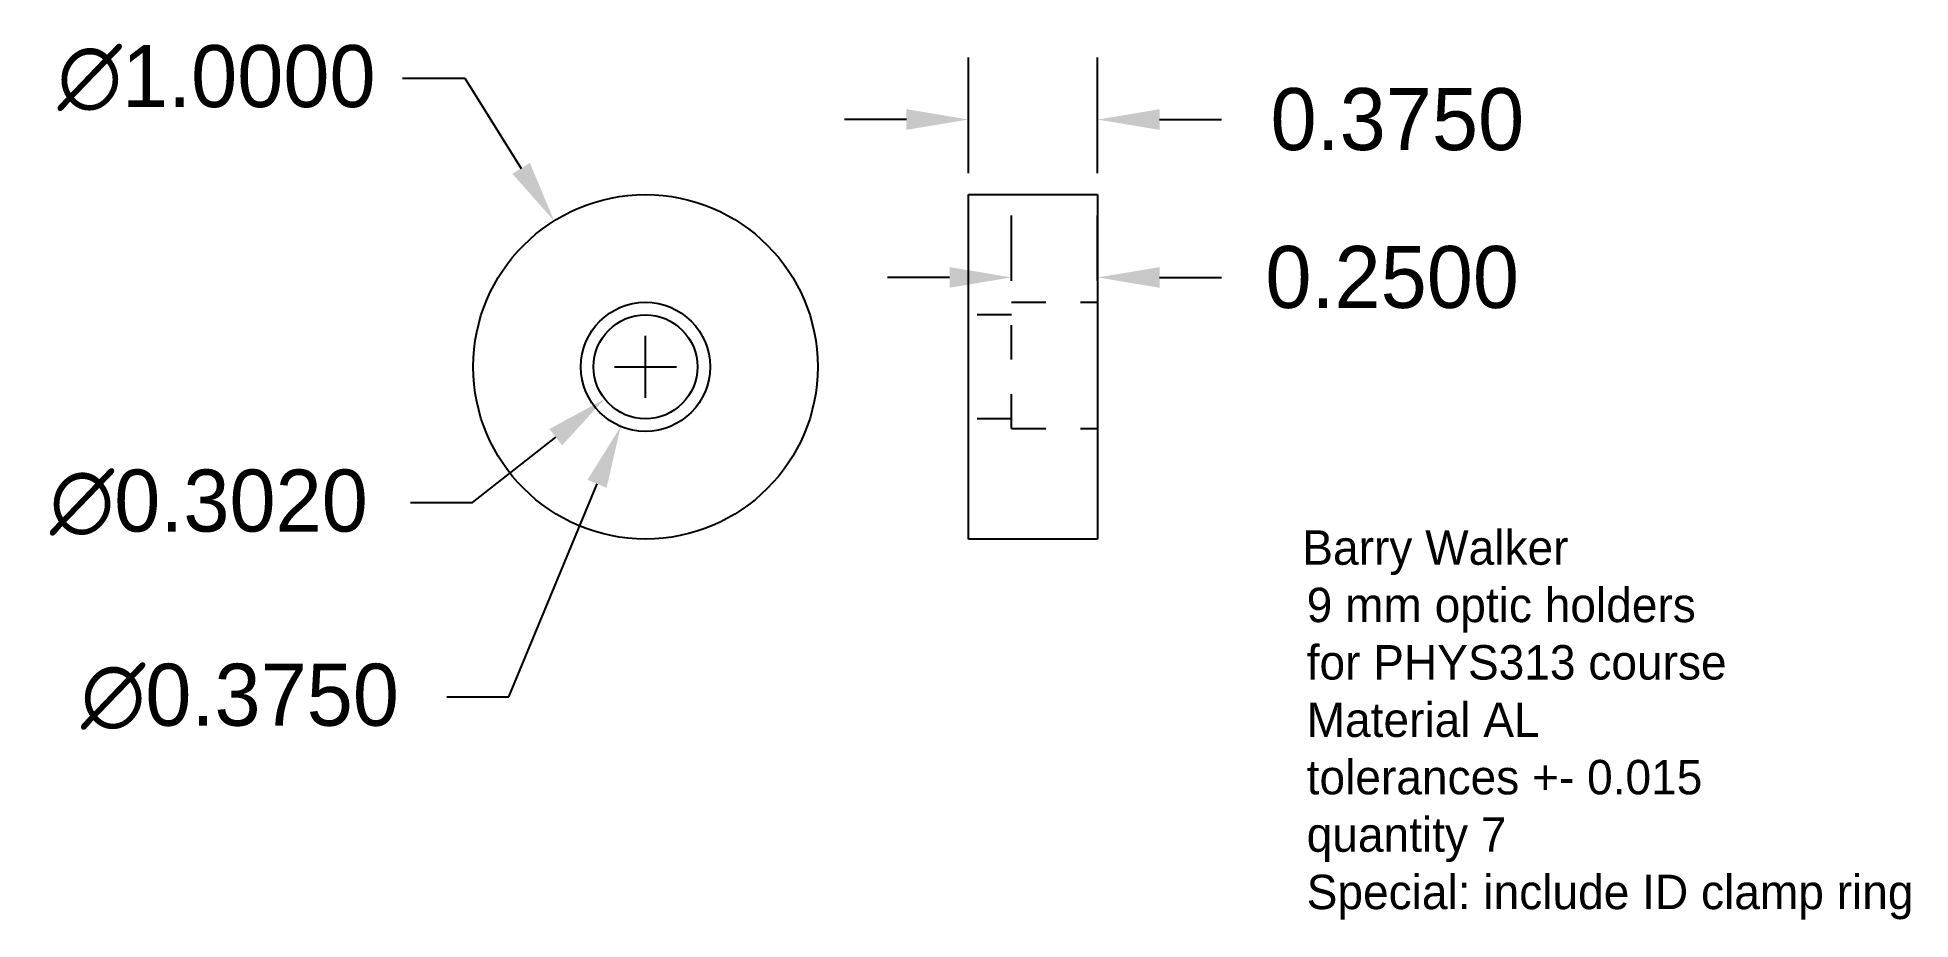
# Model space of a CAD drawing. Extents: x -1.77 to 3.67, y -1.6 to 0.96.
import ezdxf

# ---------------------------------------------------------------- set-up
doc = ezdxf.new("R2010")
doc.units = 0
doc.header["$LTSCALE"] = 0.1
doc.header["$MEASUREMENT"] = 0
doc.linetypes.add('HIDDEN', pattern=[0.375, 0.25, -0.125])
doc.layers.get('0').update_dxf_attribs({"linetype": 'CONTINUOUS'})
doc.layers.get('DEFPOINTS').update_dxf_attribs({"linetype": 'CONTINUOUS'})
doc.dimstyles.get("Standard").update_dxf_attribs({"dimtxt": 0.18, "dimasz": 0.18, "dimexe": 0.18, "dimexo": 0.0625, "dimgap": 0.09, "dimtad": 0, "dimtih": 1, "dimtoh": 1, "dimdec": 4, "dimzin": 0, "dimtxsty": 'STANDARD', "dimcen": 0.09, "dimazin": 3, "dimtfac": 1, "dimtdec": 4, "dimtofl": 0, "dimtmove": 0, "dimatfit": 3, "dimtolj": 1, "dimtzin": 0})

# ---------------------------------------------------------------- blocks, each defined once
blk = doc.blocks.new('*D0')
at = {"color": 0, "linetype": 'BYBLOCK'}
for p, q in [((0.9375, 0.5625), (0.9375, 0.898)), ((1.3125, 0.5625), (1.3125, 0.898)), ((0.7575, 0.718), (0.5775, 0.718)), ((1.4925, 0.718), (1.6725, 0.718))]:
    blk.add_line(p, q, dxfattribs=at)
for points in [[(0.7575, 0.748), (0.7575, 0.688), (0.9375, 0.718)], [(1.4925, 0.748), (1.4925, 0.688), (1.3125, 0.718)]]:
    blk.add_solid(points, dxfattribs=at)
at = {"layer": 'DEFPOINTS', "color": 0, "linetype": 'BYBLOCK'}
for p in [(1.3125, 0.718), (0.9375, 0.5), (1.3125, 0.5)]:
    blk.add_point(p, dxfattribs=at)
at = {"color": 0, "linetype": 'BYBLOCK', "insert": (2.1825, 0.718), "char_height": 0.18, "attachment_point": 5}
blk.add_mtext('\\A1;0.3750', dxfattribs=at)
blk = doc.blocks.new('*D2')
at = {"color": 0, "linetype": 'BYBLOCK'}
for p, q in [((0, -0.09), (0, 0.09)), ((-0.09, 0), (0.09, 0)), ((-0.3971, -0.9579), (-0.1407, -0.3395)), ((-0.5771, -0.9579), (-0.3971, -0.9579))]:
    blk.add_line(p, q, dxfattribs=at)
blk.add_solid([(-0.1684, -0.328), (-0.113, -0.351), (-0.0718, -0.1732)], dxfattribs=at)
at = {"layer": 'DEFPOINTS', "color": 0, "linetype": 'BYBLOCK'}
for p in [(0.0718, 0.1732), (-0.0718, -0.1732)]:
    blk.add_point(p, dxfattribs=at)
at = {"color": 0, "linetype": 'BYBLOCK', "insert": (-1.1771, -0.9579), "char_height": 0.18, "attachment_point": 5}
blk.add_mtext('\\A1;∅0.3750', dxfattribs=at)
blk = doc.blocks.new('*D3')
at = {"color": 0, "linetype": 'BYBLOCK'}
for p, q in [((1.0625, 0.25), (1.0625, 0.4396)), ((1.3125, 0.25), (1.3125, 0.4396)), ((0.8825, 0.2596), (0.7025, 0.2596)), ((1.4925, 0.2596), (1.6725, 0.2596))]:
    blk.add_line(p, q, dxfattribs=at)
for points in [[(0.8825, 0.2896), (0.8825, 0.2296), (1.0625, 0.2596)], [(1.4925, 0.2896), (1.4925, 0.2296), (1.3125, 0.2596)]]:
    blk.add_solid(points, dxfattribs=at)
at = {"layer": 'DEFPOINTS', "color": 0, "linetype": 'BYBLOCK'}
for p in [(1.3125, 0.2596), (1.0625, 0.1875), (1.3125, 0.1875)]:
    blk.add_point(p, dxfattribs=at)
at = {"color": 0, "linetype": 'BYBLOCK', "insert": (2.1675, 0.2596), "char_height": 0.18, "attachment_point": 5}
blk.add_mtext('\\A1;0.2500', dxfattribs=at)
blk = doc.blocks.new('*D4')
at = {"color": 0, "linetype": 'BYBLOCK'}
for p, q in [((0, -0.09), (0, 0.09)), ((-0.09, 0), (0.09, 0)), ((-0.5024, -0.3942), (-0.2604, -0.2043)), ((-0.6824, -0.3942), (-0.5024, -0.3942))]:
    blk.add_line(p, q, dxfattribs=at)
blk.add_solid([(-0.2789, -0.1807), (-0.2419, -0.2279), (-0.1188, -0.0932)], dxfattribs=at)
at = {"layer": 'DEFPOINTS', "color": 0, "linetype": 'BYBLOCK'}
for p in [(0.1188, 0.0932), (-0.1188, -0.0932)]:
    blk.add_point(p, dxfattribs=at)
at = {"color": 0, "linetype": 'BYBLOCK', "insert": (-1.2674, -0.3942), "char_height": 0.18, "attachment_point": 5}
blk.add_mtext('\\A1;∅0.3020', dxfattribs=at)
blk = doc.blocks.new('*D5')
at = {"color": 0, "linetype": 'BYBLOCK'}
for p, q in [((-0.7049, 0.8382), (-0.5249, 0.8382)), ((-0.5249, 0.8382), (-0.3609, 0.5763)), ((0, -0.09), (0, 0.09)), ((-0.09, 0), (0.09, 0))]:
    blk.add_line(p, q, dxfattribs=at)
blk.add_solid([(-0.3355, 0.5922), (-0.3863, 0.5604), (-0.2654, 0.4238)], dxfattribs=at)
at = {"layer": 'DEFPOINTS', "color": 0, "linetype": 'BYBLOCK'}
for p in [(-0.2654, 0.4238), (0.2654, -0.4238)]:
    blk.add_point(p, dxfattribs=at)
at = {"color": 0, "linetype": 'BYBLOCK', "insert": (-1.2449, 0.8382), "char_height": 0.18, "attachment_point": 5}
blk.add_mtext('\\A1;∅1.0000', dxfattribs=at)

msp = doc.modelspace()

# ---------------------------------------------------------------- linework, layer by layer
for p, q in [((0.9375, -0.5), (0.9375, 0.5)), ((0.9375, 0.5), (1.3125, 0.5)), ((1.3125, 0.5), (1.3125, -0.5)), ((1.3125, -0.5), (0.9375, -0.5))]:
    msp.add_line(p, q)
at = {"linetype": 'HIDDEN'}
for p, q in [((1.0625, -0.179), (1.0625, 0.1875)), ((1.0625, 0.1875), (1.3125, 0.1875)), ((1.0625, 0.151), (0.9375, 0.151)), ((1.0625, -0.151), (0.9375, -0.151)), ((1.0625, -0.179), (1.3125, -0.179))]:
    msp.add_line(p, q, dxfattribs=at)
for radius in [0.5, 0.1875, 0.151]:
    msp.add_circle((0, 0), radius)

# ---------------------------------------------------------------- texts
for s, p in [('Barry Walker', (1.90658, -0.5746)), ('9 mm optic holders', (1.91928, -0.74127)), ('for PHYS313 course', (1.91928, -0.90794)), ('Material AL', (1.91928, -1.0746)), ('tolerances +- 0.015', (1.91928, -1.24127)), ('quantity 7', (1.91928, -1.40794)), ('Special: include ID clamp ring', (1.91928, -1.5746))]:
    msp.add_text(s, height=0.1).set_placement(p)

# ---------------------------------------------------------------- dimensions: what is measured, and where the dimension line sits
for p1, p2, picture, middle in [((0.26538, -0.42376), (-0.26538, 0.42376), '*D5', (-1.24494, 0.83822)), ((0.0718, 0.17321), (-0.0718, -0.17321), '*D2', (-1.17709, -0.95787)), ((0.11879, 0.09322), (-0.11879, -0.09322), '*D4', (-1.26738, -0.39424))]:
    dim = msp.add_diameter_dim_2p(p1=p1, p2=p2, dimstyle='STANDARD')
    dim.commit()
    dim.dimension.update_dxf_attribs({"geometry": picture, "text_midpoint": middle, "dimtype": 163})
for base, p1, p2, picture, middle in [((1.3125, 0.71798), (0.9375, 0.5), (1.3125, 0.5), '*D0', (2.1825, 0.71798)), ((1.3125, 0.25956), (1.0625, 0.1875), (1.3125, 0.1875), '*D3', (2.1675, 0.25956))]:
    dim = msp.add_linear_dim(base=base, p1=p1, p2=p2, dimstyle='STANDARD')
    dim.commit()
    dim.dimension.update_dxf_attribs({"geometry": picture, "text_midpoint": middle})

doc.saveas('drawing.dxf')
